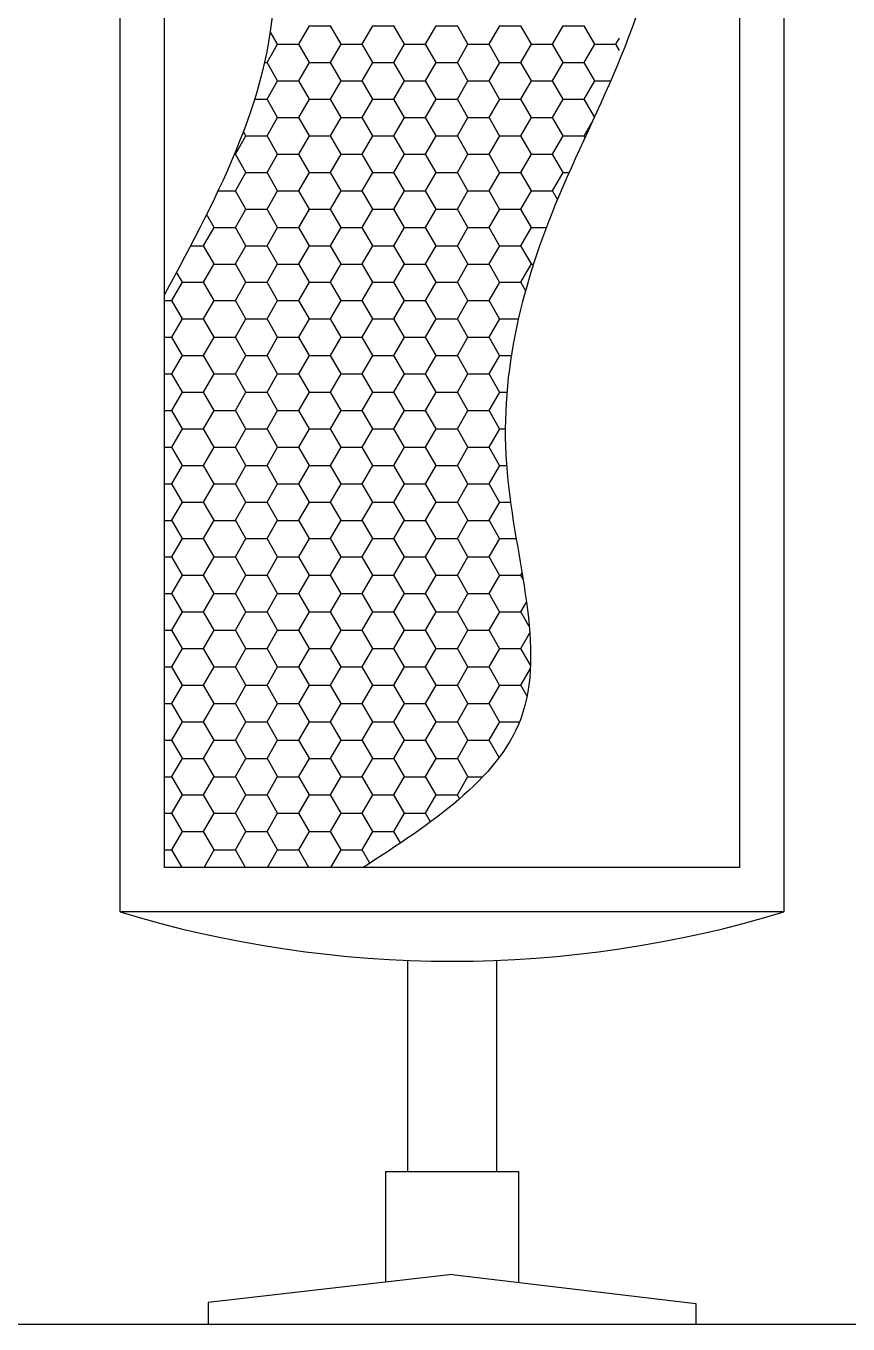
# Model space of a CAD drawing. Header units: millimetres. Extents: x 4513 to 24862, y 3359 to 11488.
# Drawn here: x 12552 to 12922, y 5880 to 6465 of the extents above; entities that cross this region are included whole.
import ezdxf

# ---------------------------------------------------------------- set-up
doc = ezdxf.new("R2010")
doc.units = ezdxf.units.MM
doc.layers.add('dwgmodels.com', color=169, linetype='Continuous')

msp = doc.modelspace()

# ---------------------------------------------------------------- linework, layer by layer
for p, q in [((12614.34, 6085.9), (12614.34, 7017.06)), ((12873.42, 7017.06), (12873.42, 6085.9)), ((12594.34, 6065.9), (12594.34, 6899.76)), ((12893.42, 6899.76), (12893.42, 6065.9)), ((12665.31, 6456.81), (12661.99, 6462.56)), ((12674.85, 6456.81), (12679.61, 6465.06)), ((12679.6, 6465.05), (12689.13, 6465.05)), ((12693.89, 6456.81), (12689.12, 6465.06)), ((12703.42, 6456.81), (12708.19, 6465.06)), ((12708.18, 6465.05), (12717.7, 6465.05)), ((12722.46, 6456.81), (12717.7, 6465.06)), ((12732, 6456.81), (12736.76, 6465.06)), ((12736.75, 6465.05), (12746.28, 6465.05)), ((12751.04, 6456.81), (12746.27, 6465.06)), ((12760.57, 6456.81), (12765.34, 6465.06)), ((12765.33, 6465.05), (12774.85, 6465.05)), ((12779.61, 6456.81), (12774.85, 6465.06)), ((12789.15, 6456.81), (12793.91, 6465.06)), ((12793.9, 6465.05), (12803.43, 6465.05)), ((12808.19, 6456.81), (12803.42, 6465.06)), ((12660.56, 6448.56), (12665.32, 6456.81)), ((12665.31, 6456.8), (12674.84, 6456.8)), ((12679.6, 6448.56), (12674.84, 6456.81)), ((12689.14, 6448.56), (12693.9, 6456.81)), ((12693.89, 6456.8), (12703.41, 6456.8)), ((12708.17, 6448.56), (12703.41, 6456.81)), ((12717.71, 6448.56), (12722.47, 6456.81)), ((12722.46, 6456.8), (12731.99, 6456.8)), ((12736.75, 6448.56), (12731.99, 6456.81)), ((12746.29, 6448.56), (12751.05, 6456.81)), ((12751.04, 6456.8), (12760.56, 6456.8)), ((12765.32, 6448.56), (12760.56, 6456.81)), ((12774.86, 6448.56), (12779.62, 6456.81)), ((12779.61, 6456.8), (12789.14, 6456.8)), ((12793.9, 6448.56), (12789.14, 6456.81)), ((12803.44, 6448.56), (12808.2, 6456.81)), ((12808.19, 6456.8), (12817.71, 6456.8)), ((12819.3, 6454.06), (12817.71, 6456.81)), ((12817.72, 6456.81), (12819.3, 6459.54)), ((12659.36, 6448.55), (12660.55, 6448.55)), ((12665.31, 6440.32), (12660.55, 6448.56)), ((12674.85, 6440.31), (12679.61, 6448.56)), ((12679.6, 6448.55), (12689.13, 6448.55)), ((12693.89, 6440.32), (12689.12, 6448.56)), ((12703.42, 6440.31), (12708.19, 6448.56)), ((12708.18, 6448.55), (12717.7, 6448.55)), ((12722.46, 6440.32), (12717.7, 6448.56)), ((12732, 6440.31), (12736.76, 6448.56)), ((12736.75, 6448.55), (12746.28, 6448.55)), ((12751.04, 6440.32), (12746.27, 6448.56)), ((12760.57, 6440.31), (12765.34, 6448.56)), ((12765.33, 6448.55), (12774.85, 6448.55)), ((12779.61, 6440.32), (12774.85, 6448.56)), ((12789.15, 6440.31), (12793.91, 6448.56)), ((12793.9, 6448.55), (12803.43, 6448.55)), ((12808.19, 6440.32), (12803.42, 6448.56)), ((12660.56, 6432.06), (12665.32, 6440.31)), ((12665.31, 6440.3), (12674.84, 6440.3)), ((12679.6, 6432.07), (12674.84, 6440.32)), ((12689.14, 6432.06), (12693.9, 6440.31)), ((12693.89, 6440.3), (12703.41, 6440.3)), ((12708.17, 6432.07), (12703.41, 6440.32)), ((12717.71, 6432.06), (12722.47, 6440.31)), ((12722.46, 6440.3), (12731.99, 6440.3)), ((12736.75, 6432.07), (12731.99, 6440.32)), ((12746.29, 6432.06), (12751.05, 6440.31)), ((12751.04, 6440.3), (12760.56, 6440.3)), ((12765.32, 6432.07), (12760.56, 6440.32)), ((12774.86, 6432.06), (12779.62, 6440.31)), ((12779.61, 6440.3), (12789.14, 6440.3)), ((12793.9, 6432.07), (12789.14, 6440.32)), ((12803.44, 6432.06), (12808.2, 6440.31)), ((12808.19, 6440.3), (12815.32, 6440.3)), ((12654.91, 6432.05), (12660.55, 6432.05)), ((12665.31, 6423.82), (12660.55, 6432.07)), ((12674.85, 6423.81), (12679.61, 6432.06)), ((12679.6, 6432.05), (12689.13, 6432.05)), ((12693.89, 6423.82), (12689.12, 6432.07)), ((12703.42, 6423.81), (12708.19, 6432.06)), ((12708.18, 6432.05), (12717.7, 6432.05)), ((12722.46, 6423.82), (12717.7, 6432.07)), ((12732, 6423.81), (12736.76, 6432.06)), ((12736.75, 6432.05), (12746.28, 6432.05)), ((12751.04, 6423.82), (12746.27, 6432.07)), ((12760.57, 6423.81), (12765.34, 6432.06)), ((12765.33, 6432.05), (12774.85, 6432.05)), ((12779.61, 6423.82), (12774.85, 6432.07)), ((12789.15, 6423.81), (12793.91, 6432.06)), ((12793.9, 6432.05), (12803.43, 6432.05)), ((12808.04, 6424.07), (12803.42, 6432.07)), ((12660.56, 6415.56), (12665.32, 6423.81)), ((12665.31, 6423.8), (12674.84, 6423.8)), ((12679.6, 6415.57), (12674.84, 6423.82)), ((12689.14, 6415.56), (12693.9, 6423.81)), ((12693.89, 6423.8), (12703.41, 6423.8)), ((12708.17, 6415.57), (12703.41, 6423.82)), ((12717.71, 6415.56), (12722.47, 6423.81)), ((12722.46, 6423.8), (12731.99, 6423.8)), ((12736.75, 6415.57), (12731.99, 6423.82)), ((12746.29, 6415.56), (12751.05, 6423.81)), ((12751.04, 6423.8), (12760.56, 6423.8)), ((12765.32, 6415.57), (12760.56, 6423.82)), ((12774.86, 6415.56), (12779.62, 6423.81)), ((12779.61, 6423.8), (12789.14, 6423.8)), ((12793.9, 6415.57), (12789.14, 6423.82)), ((12803.44, 6415.56), (12806.86, 6421.5)), ((12646.27, 6407.31), (12651.04, 6415.56)), ((12651.02, 6415.57), (12649.9, 6417.52)), ((12651.03, 6415.56), (12660.55, 6415.56)), ((12665.31, 6407.32), (12660.55, 6415.57)), ((12674.85, 6407.31), (12679.61, 6415.56)), ((12679.6, 6415.56), (12689.13, 6415.56)), ((12693.89, 6407.32), (12689.12, 6415.57)), ((12703.42, 6407.31), (12708.19, 6415.56)), ((12708.18, 6415.56), (12717.7, 6415.56)), ((12722.46, 6407.32), (12717.7, 6415.57)), ((12732, 6407.31), (12736.76, 6415.56)), ((12736.75, 6415.56), (12746.28, 6415.56)), ((12751.04, 6407.32), (12746.27, 6415.57)), ((12760.57, 6407.31), (12765.34, 6415.56)), ((12765.33, 6415.56), (12774.85, 6415.56)), ((12779.61, 6407.32), (12774.85, 6415.57)), ((12789.15, 6407.31), (12793.91, 6415.56)), ((12793.9, 6415.56), (12803.43, 6415.56)), ((12803.82, 6414.88), (12803.42, 6415.57)), ((12645.84, 6407.31), (12646.26, 6407.31)), ((12651.02, 6399.07), (12646.26, 6407.32)), ((12660.56, 6399.07), (12665.32, 6407.31)), ((12665.31, 6407.31), (12674.84, 6407.31)), ((12679.6, 6399.07), (12674.84, 6407.32)), ((12689.14, 6399.07), (12693.9, 6407.31)), ((12693.89, 6407.31), (12703.41, 6407.31)), ((12708.17, 6399.07), (12703.41, 6407.32)), ((12717.71, 6399.07), (12722.47, 6407.31)), ((12722.46, 6407.31), (12731.99, 6407.31)), ((12736.75, 6399.07), (12731.99, 6407.32)), ((12746.29, 6399.07), (12751.05, 6407.31)), ((12751.04, 6407.31), (12760.56, 6407.31)), ((12765.32, 6399.07), (12760.56, 6407.32)), ((12774.86, 6399.07), (12779.62, 6407.31)), ((12779.61, 6407.31), (12789.14, 6407.31)), ((12793.9, 6399.07), (12789.14, 6407.32)), ((12646.27, 6390.82), (12651.04, 6399.07)), ((12651.03, 6399.06), (12660.55, 6399.06)), ((12665.31, 6390.82), (12660.55, 6399.07)), ((12674.85, 6390.82), (12679.61, 6399.07)), ((12679.6, 6399.06), (12689.13, 6399.06)), ((12693.89, 6390.82), (12689.12, 6399.07)), ((12703.42, 6390.82), (12708.19, 6399.07)), ((12708.18, 6399.06), (12717.7, 6399.06)), ((12722.46, 6390.82), (12717.7, 6399.07)), ((12732, 6390.82), (12736.76, 6399.07)), ((12736.75, 6399.06), (12746.28, 6399.06)), ((12751.04, 6390.82), (12746.27, 6399.07)), ((12760.57, 6390.82), (12765.34, 6399.07)), ((12765.33, 6399.06), (12774.85, 6399.06)), ((12779.61, 6390.82), (12774.85, 6399.07)), ((12789.15, 6390.82), (12793.91, 6399.07)), ((12793.9, 6399.06), (12796.65, 6399.06)), ((12638.49, 6390.81), (12646.26, 6390.81)), ((12651.02, 6382.57), (12646.26, 6390.82)), ((12660.56, 6382.57), (12665.32, 6390.82)), ((12665.31, 6390.81), (12674.84, 6390.81)), ((12679.6, 6382.57), (12674.84, 6390.82)), ((12689.14, 6382.57), (12693.9, 6390.82)), ((12693.89, 6390.81), (12703.41, 6390.81)), ((12708.17, 6382.57), (12703.41, 6390.82)), ((12717.71, 6382.57), (12722.47, 6390.82)), ((12722.46, 6390.81), (12731.99, 6390.81)), ((12736.75, 6382.57), (12731.99, 6390.82)), ((12746.29, 6382.57), (12751.05, 6390.82)), ((12751.04, 6390.81), (12760.56, 6390.81)), ((12765.32, 6382.57), (12760.56, 6390.82)), ((12774.86, 6382.57), (12779.62, 6390.82)), ((12779.61, 6390.81), (12789.14, 6390.81)), ((12791.4, 6386.9), (12789.14, 6390.82)), ((12646.27, 6374.32), (12651.04, 6382.57)), ((12651.03, 6382.56), (12660.55, 6382.56)), ((12665.31, 6374.32), (12660.55, 6382.57)), ((12674.85, 6374.32), (12679.61, 6382.57)), ((12679.6, 6382.56), (12689.13, 6382.56)), ((12693.89, 6374.32), (12689.12, 6382.57)), ((12703.42, 6374.32), (12708.19, 6382.57)), ((12708.18, 6382.56), (12717.7, 6382.56)), ((12722.46, 6374.32), (12717.7, 6382.57)), ((12732, 6374.32), (12736.76, 6382.57)), ((12736.75, 6382.56), (12746.28, 6382.56)), ((12751.04, 6374.32), (12746.27, 6382.57)), ((12760.57, 6374.32), (12765.34, 6382.57)), ((12765.33, 6382.56), (12774.85, 6382.56)), ((12779.61, 6374.32), (12774.85, 6382.57)), ((12636.74, 6374.32), (12633.34, 6380.21)), ((12631.99, 6366.07), (12636.75, 6374.32)), ((12636.74, 6374.31), (12646.26, 6374.31)), ((12651.02, 6366.07), (12646.26, 6374.32)), ((12660.56, 6366.07), (12665.32, 6374.32)), ((12665.31, 6374.31), (12674.84, 6374.31)), ((12679.6, 6366.07), (12674.84, 6374.32)), ((12689.14, 6366.07), (12693.9, 6374.32)), ((12693.89, 6374.31), (12703.41, 6374.31)), ((12708.17, 6366.07), (12703.41, 6374.32)), ((12717.71, 6366.07), (12722.47, 6374.32)), ((12722.46, 6374.31), (12731.99, 6374.31)), ((12736.75, 6366.07), (12731.99, 6374.32)), ((12746.29, 6366.07), (12751.05, 6374.32)), ((12751.04, 6374.31), (12760.56, 6374.31)), ((12765.32, 6366.07), (12760.56, 6374.32)), ((12774.86, 6366.07), (12779.62, 6374.32)), ((12779.61, 6374.31), (12786.38, 6374.31)), ((12626.1, 6366.06), (12631.98, 6366.06)), ((12636.74, 6357.83), (12631.97, 6366.07)), ((12646.27, 6357.82), (12651.04, 6366.07)), ((12651.03, 6366.06), (12660.55, 6366.06)), ((12665.31, 6357.83), (12660.55, 6366.07)), ((12674.85, 6357.82), (12679.61, 6366.07)), ((12679.6, 6366.06), (12689.13, 6366.06)), ((12693.89, 6357.83), (12689.12, 6366.07)), ((12703.42, 6357.82), (12708.19, 6366.07)), ((12708.18, 6366.06), (12717.7, 6366.06)), ((12722.46, 6357.83), (12717.7, 6366.07)), ((12732, 6357.82), (12736.76, 6366.07)), ((12736.75, 6366.06), (12746.28, 6366.06)), ((12751.04, 6357.83), (12746.27, 6366.07)), ((12760.57, 6357.82), (12765.34, 6366.07)), ((12765.33, 6366.06), (12774.85, 6366.06)), ((12779.61, 6357.83), (12774.85, 6366.07)), ((12631.99, 6349.57), (12636.75, 6357.82)), ((12636.74, 6357.81), (12646.26, 6357.81)), ((12651.02, 6349.58), (12646.26, 6357.83)), ((12660.56, 6349.57), (12665.32, 6357.82)), ((12665.31, 6357.81), (12674.84, 6357.81)), ((12679.6, 6349.58), (12674.84, 6357.83)), ((12689.14, 6349.57), (12693.9, 6357.82)), ((12693.89, 6357.81), (12703.41, 6357.81)), ((12708.17, 6349.58), (12703.41, 6357.83)), ((12717.71, 6349.57), (12722.47, 6357.82)), ((12722.46, 6357.81), (12731.99, 6357.81)), ((12736.75, 6349.58), (12731.99, 6357.83)), ((12746.29, 6349.57), (12751.05, 6357.82)), ((12751.04, 6357.81), (12760.56, 6357.81)), ((12765.32, 6349.58), (12760.56, 6357.83)), ((12774.86, 6349.57), (12779.62, 6357.82)), ((12779.61, 6357.81), (12780.58, 6357.81)), ((12622.45, 6349.58), (12619.8, 6354.17)), ((12617.7, 6341.32), (12622.46, 6349.57)), ((12622.45, 6349.56), (12631.98, 6349.56)), ((12636.74, 6341.33), (12631.97, 6349.58)), ((12646.27, 6341.32), (12651.04, 6349.57)), ((12651.03, 6349.56), (12660.55, 6349.56)), ((12665.31, 6341.33), (12660.55, 6349.58)), ((12674.85, 6341.32), (12679.61, 6349.57)), ((12679.6, 6349.56), (12689.13, 6349.56)), ((12693.89, 6341.33), (12689.12, 6349.58)), ((12703.42, 6341.32), (12708.19, 6349.57)), ((12708.18, 6349.56), (12717.7, 6349.56)), ((12722.46, 6341.33), (12717.7, 6349.58)), ((12732, 6341.32), (12736.76, 6349.57)), ((12736.75, 6349.56), (12746.28, 6349.56)), ((12751.04, 6341.33), (12746.27, 6349.58)), ((12760.57, 6341.32), (12765.34, 6349.57)), ((12765.33, 6349.56), (12774.85, 6349.56)), ((12776.99, 6345.87), (12774.85, 6349.58)), ((12614.34, 6341.32), (12617.69, 6341.32)), ((12622.45, 6333.08), (12617.69, 6341.33)), ((12631.99, 6333.07), (12636.75, 6341.32)), ((12636.74, 6341.32), (12646.26, 6341.32)), ((12651.02, 6333.08), (12646.26, 6341.33)), ((12660.56, 6333.07), (12665.32, 6341.32)), ((12665.31, 6341.32), (12674.84, 6341.32)), ((12679.6, 6333.08), (12674.84, 6341.33)), ((12689.14, 6333.07), (12693.9, 6341.32)), ((12693.89, 6341.32), (12703.41, 6341.32)), ((12708.17, 6333.08), (12703.41, 6341.33)), ((12717.71, 6333.07), (12722.47, 6341.32)), ((12722.46, 6341.32), (12731.99, 6341.32)), ((12736.75, 6333.08), (12731.99, 6341.33)), ((12746.29, 6333.07), (12751.05, 6341.32)), ((12751.04, 6341.32), (12760.56, 6341.32)), ((12765.32, 6333.08), (12760.56, 6341.33)), ((12617.7, 6324.83), (12622.46, 6333.07)), ((12622.45, 6333.07), (12631.98, 6333.07)), ((12636.74, 6324.83), (12631.97, 6333.08)), ((12646.27, 6324.83), (12651.04, 6333.07)), ((12651.03, 6333.07), (12660.55, 6333.07)), ((12665.31, 6324.83), (12660.55, 6333.08)), ((12674.85, 6324.83), (12679.61, 6333.07)), ((12679.6, 6333.07), (12689.13, 6333.07)), ((12693.89, 6324.83), (12689.12, 6333.08)), ((12703.42, 6324.83), (12708.19, 6333.07)), ((12708.18, 6333.07), (12717.7, 6333.07)), ((12722.46, 6324.83), (12717.7, 6333.08)), ((12732, 6324.83), (12736.76, 6333.07)), ((12736.75, 6333.07), (12746.28, 6333.07)), ((12751.04, 6324.83), (12746.27, 6333.08)), ((12760.57, 6324.83), (12765.34, 6333.07)), ((12765.33, 6333.07), (12773.75, 6333.07)), ((12614.34, 6324.82), (12617.69, 6324.82)), ((12622.45, 6316.58), (12617.69, 6324.83)), ((12631.99, 6316.58), (12636.75, 6324.83)), ((12636.74, 6324.82), (12646.26, 6324.82)), ((12651.02, 6316.58), (12646.26, 6324.83)), ((12660.56, 6316.58), (12665.32, 6324.83)), ((12665.31, 6324.82), (12674.84, 6324.82)), ((12679.6, 6316.58), (12674.84, 6324.83)), ((12689.14, 6316.58), (12693.9, 6324.83)), ((12693.89, 6324.82), (12703.41, 6324.82)), ((12708.17, 6316.58), (12703.41, 6324.83)), ((12717.71, 6316.58), (12722.47, 6324.83)), ((12722.46, 6324.82), (12731.99, 6324.82)), ((12736.75, 6316.58), (12731.99, 6324.83)), ((12746.29, 6316.58), (12751.05, 6324.83)), ((12751.04, 6324.82), (12760.56, 6324.82)), ((12765.32, 6316.58), (12760.56, 6324.83)), ((12617.7, 6308.33), (12622.46, 6316.58)), ((12622.45, 6316.57), (12631.98, 6316.57)), ((12636.74, 6308.33), (12631.97, 6316.58)), ((12646.27, 6308.33), (12651.04, 6316.58)), ((12651.03, 6316.57), (12660.55, 6316.57)), ((12665.31, 6308.33), (12660.55, 6316.58)), ((12674.85, 6308.33), (12679.61, 6316.58)), ((12679.6, 6316.57), (12689.13, 6316.57)), ((12693.89, 6308.33), (12689.12, 6316.58)), ((12703.42, 6308.33), (12708.19, 6316.58)), ((12708.18, 6316.57), (12717.7, 6316.57)), ((12722.46, 6308.33), (12717.7, 6316.58)), ((12732, 6308.33), (12736.76, 6316.58)), ((12736.75, 6316.57), (12746.28, 6316.57)), ((12751.04, 6308.33), (12746.27, 6316.58)), ((12760.57, 6308.33), (12765.34, 6316.58)), ((12765.33, 6316.57), (12770.58, 6316.57)), ((12614.34, 6308.32), (12617.69, 6308.32)), ((12622.45, 6300.08), (12617.69, 6308.33)), ((12631.99, 6300.08), (12636.75, 6308.33)), ((12636.74, 6308.32), (12646.26, 6308.32)), ((12651.02, 6300.08), (12646.26, 6308.33)), ((12660.56, 6300.08), (12665.32, 6308.33)), ((12665.31, 6308.32), (12674.84, 6308.32)), ((12679.6, 6300.08), (12674.84, 6308.33)), ((12689.14, 6300.08), (12693.9, 6308.33)), ((12693.89, 6308.32), (12703.41, 6308.32)), ((12708.17, 6300.08), (12703.41, 6308.33)), ((12717.71, 6300.08), (12722.47, 6308.33)), ((12722.46, 6308.32), (12731.99, 6308.32)), ((12736.75, 6300.08), (12731.99, 6308.33)), ((12746.29, 6300.08), (12751.05, 6308.33)), ((12751.04, 6308.32), (12760.56, 6308.32)), ((12765.32, 6300.08), (12760.56, 6308.33)), ((12617.7, 6291.83), (12622.46, 6300.08)), ((12622.45, 6300.07), (12631.98, 6300.07)), ((12636.74, 6291.83), (12631.97, 6300.08)), ((12646.27, 6291.83), (12651.04, 6300.08)), ((12651.03, 6300.07), (12660.55, 6300.07)), ((12665.31, 6291.83), (12660.55, 6300.08)), ((12674.85, 6291.83), (12679.61, 6300.08)), ((12679.6, 6300.07), (12689.13, 6300.07)), ((12693.89, 6291.83), (12689.12, 6300.08)), ((12703.42, 6291.83), (12708.19, 6300.08)), ((12708.18, 6300.07), (12717.7, 6300.07)), ((12722.46, 6291.83), (12717.7, 6300.08)), ((12732, 6291.83), (12736.76, 6300.08)), ((12736.75, 6300.07), (12746.28, 6300.07)), ((12751.04, 6291.83), (12746.27, 6300.08)), ((12760.57, 6291.83), (12765.34, 6300.08)), ((12765.33, 6300.07), (12768.59, 6300.07)), ((12614.34, 6291.82), (12617.69, 6291.82)), ((12622.45, 6283.59), (12617.69, 6291.83)), ((12631.99, 6283.58), (12636.75, 6291.83)), ((12636.74, 6291.82), (12646.26, 6291.82)), ((12651.02, 6283.59), (12646.26, 6291.83)), ((12660.56, 6283.58), (12665.32, 6291.83)), ((12665.31, 6291.82), (12674.84, 6291.82)), ((12679.6, 6283.59), (12674.84, 6291.83)), ((12689.14, 6283.58), (12693.9, 6291.83)), ((12693.89, 6291.82), (12703.41, 6291.82)), ((12708.17, 6283.59), (12703.41, 6291.83)), ((12717.71, 6283.58), (12722.47, 6291.83)), ((12722.46, 6291.82), (12731.99, 6291.82)), ((12736.75, 6283.59), (12731.99, 6291.83)), ((12746.29, 6283.58), (12751.05, 6291.83)), ((12751.04, 6291.82), (12760.56, 6291.82)), ((12765.32, 6283.59), (12760.56, 6291.83)), ((12617.7, 6275.33), (12622.46, 6283.58)), ((12622.45, 6283.57), (12631.98, 6283.57)), ((12636.74, 6275.34), (12631.97, 6283.59)), ((12646.27, 6275.33), (12651.04, 6283.58)), ((12651.03, 6283.57), (12660.55, 6283.57)), ((12665.31, 6275.34), (12660.55, 6283.59)), ((12674.85, 6275.33), (12679.61, 6283.58)), ((12679.6, 6283.57), (12689.13, 6283.57)), ((12693.89, 6275.34), (12689.12, 6283.59)), ((12703.42, 6275.33), (12708.19, 6283.58)), ((12708.18, 6283.57), (12717.7, 6283.57)), ((12722.46, 6275.34), (12717.7, 6283.59)), ((12732, 6275.33), (12736.76, 6283.58)), ((12736.75, 6283.57), (12746.28, 6283.57)), ((12751.04, 6275.34), (12746.27, 6283.59)), ((12760.57, 6275.33), (12765.34, 6283.58)), ((12765.33, 6283.57), (12767.85, 6283.57)), ((12614.34, 6275.32), (12617.69, 6275.32)), ((12622.45, 6267.09), (12617.69, 6275.34)), ((12631.99, 6267.08), (12636.75, 6275.33)), ((12636.74, 6275.32), (12646.26, 6275.32)), ((12651.02, 6267.09), (12646.26, 6275.34)), ((12660.56, 6267.08), (12665.32, 6275.33)), ((12665.31, 6275.32), (12674.84, 6275.32)), ((12679.6, 6267.09), (12674.84, 6275.34)), ((12689.14, 6267.08), (12693.9, 6275.33)), ((12693.89, 6275.32), (12703.41, 6275.32)), ((12708.17, 6267.09), (12703.41, 6275.34)), ((12717.71, 6267.08), (12722.47, 6275.33)), ((12722.46, 6275.32), (12731.99, 6275.32)), ((12736.75, 6267.09), (12731.99, 6275.34)), ((12746.29, 6267.08), (12751.05, 6275.33)), ((12751.04, 6275.32), (12760.56, 6275.32)), ((12765.32, 6267.09), (12760.56, 6275.34)), ((12617.7, 6258.83), (12622.46, 6267.08)), ((12622.45, 6267.08), (12631.98, 6267.08)), ((12636.74, 6258.84), (12631.97, 6267.09)), ((12646.27, 6258.83), (12651.04, 6267.08)), ((12651.03, 6267.08), (12660.55, 6267.08)), ((12665.31, 6258.84), (12660.55, 6267.09)), ((12674.85, 6258.83), (12679.61, 6267.08)), ((12679.6, 6267.08), (12689.13, 6267.08)), ((12693.89, 6258.84), (12689.12, 6267.09)), ((12703.42, 6258.83), (12708.19, 6267.08)), ((12708.18, 6267.08), (12717.7, 6267.08)), ((12722.46, 6258.84), (12717.7, 6267.09)), ((12732, 6258.83), (12736.76, 6267.08)), ((12736.75, 6267.08), (12746.28, 6267.08)), ((12751.04, 6258.84), (12746.27, 6267.09)), ((12760.57, 6258.83), (12765.34, 6267.08)), ((12765.33, 6267.08), (12768.4, 6267.08)), ((12614.34, 6258.83), (12617.69, 6258.83)), ((12622.45, 6250.59), (12617.69, 6258.84)), ((12631.99, 6250.58), (12636.75, 6258.83)), ((12636.74, 6258.83), (12646.26, 6258.83)), ((12651.02, 6250.59), (12646.26, 6258.84)), ((12660.56, 6250.58), (12665.32, 6258.83)), ((12665.31, 6258.83), (12674.84, 6258.83)), ((12679.6, 6250.59), (12674.84, 6258.84)), ((12689.14, 6250.58), (12693.9, 6258.83)), ((12693.89, 6258.83), (12703.41, 6258.83)), ((12708.17, 6250.59), (12703.41, 6258.84)), ((12717.71, 6250.58), (12722.47, 6258.83)), ((12722.46, 6258.83), (12731.99, 6258.83)), ((12736.75, 6250.59), (12731.99, 6258.84)), ((12746.29, 6250.58), (12751.05, 6258.83)), ((12751.04, 6258.83), (12760.56, 6258.83)), ((12765.32, 6250.59), (12760.56, 6258.84)), ((12617.7, 6242.34), (12622.46, 6250.58)), ((12622.45, 6250.58), (12631.98, 6250.58)), ((12636.74, 6242.34), (12631.97, 6250.59)), ((12646.27, 6242.34), (12651.04, 6250.58)), ((12651.03, 6250.58), (12660.55, 6250.58)), ((12665.31, 6242.34), (12660.55, 6250.59)), ((12674.85, 6242.34), (12679.61, 6250.58)), ((12679.6, 6250.58), (12689.13, 6250.58)), ((12693.89, 6242.34), (12689.12, 6250.59)), ((12703.42, 6242.34), (12708.19, 6250.58)), ((12708.18, 6250.58), (12717.7, 6250.58)), ((12722.46, 6242.34), (12717.7, 6250.59)), ((12732, 6242.34), (12736.76, 6250.58)), ((12736.75, 6250.58), (12746.28, 6250.58)), ((12751.04, 6242.34), (12746.27, 6250.59)), ((12760.57, 6242.34), (12765.34, 6250.58)), ((12765.33, 6250.58), (12770.2, 6250.58)), ((12614.34, 6242.33), (12617.69, 6242.33)), ((12622.45, 6234.09), (12617.69, 6242.34)), ((12631.99, 6234.09), (12636.75, 6242.34)), ((12636.74, 6242.33), (12646.26, 6242.33)), ((12651.02, 6234.09), (12646.26, 6242.34)), ((12660.56, 6234.09), (12665.32, 6242.34)), ((12665.31, 6242.33), (12674.84, 6242.33)), ((12679.6, 6234.09), (12674.84, 6242.34)), ((12689.14, 6234.09), (12693.9, 6242.34)), ((12693.89, 6242.33), (12703.41, 6242.33)), ((12708.17, 6234.09), (12703.41, 6242.34)), ((12717.71, 6234.09), (12722.47, 6242.34)), ((12722.46, 6242.33), (12731.99, 6242.33)), ((12736.75, 6234.09), (12731.99, 6242.34)), ((12746.29, 6234.09), (12751.05, 6242.34)), ((12751.04, 6242.33), (12760.56, 6242.33)), ((12765.32, 6234.09), (12760.56, 6242.34)), ((12617.7, 6225.84), (12622.46, 6234.09)), ((12622.45, 6234.08), (12631.98, 6234.08)), ((12636.74, 6225.84), (12631.97, 6234.09)), ((12646.27, 6225.84), (12651.04, 6234.09)), ((12651.03, 6234.08), (12660.55, 6234.08)), ((12665.31, 6225.84), (12660.55, 6234.09)), ((12674.85, 6225.84), (12679.61, 6234.09)), ((12679.6, 6234.08), (12689.13, 6234.08)), ((12693.89, 6225.84), (12689.12, 6234.09)), ((12703.42, 6225.84), (12708.19, 6234.09)), ((12708.18, 6234.08), (12717.7, 6234.08)), ((12722.46, 6225.84), (12717.7, 6234.09)), ((12732, 6225.84), (12736.76, 6234.09)), ((12736.75, 6234.08), (12746.28, 6234.08)), ((12751.04, 6225.84), (12746.27, 6234.09)), ((12760.57, 6225.84), (12765.34, 6234.09)), ((12765.33, 6234.08), (12772.79, 6234.08)), ((12614.34, 6225.83), (12617.69, 6225.83)), ((12622.45, 6217.59), (12617.69, 6225.84)), ((12631.99, 6217.59), (12636.75, 6225.84)), ((12636.74, 6225.83), (12646.26, 6225.83)), ((12651.02, 6217.59), (12646.26, 6225.84)), ((12660.56, 6217.59), (12665.32, 6225.84)), ((12665.31, 6225.83), (12674.84, 6225.83)), ((12679.6, 6217.59), (12674.84, 6225.84)), ((12689.14, 6217.59), (12693.9, 6225.84)), ((12693.89, 6225.83), (12703.41, 6225.83)), ((12708.17, 6217.59), (12703.41, 6225.84)), ((12717.71, 6217.59), (12722.47, 6225.84)), ((12722.46, 6225.83), (12731.99, 6225.83)), ((12736.75, 6217.59), (12731.99, 6225.84)), ((12746.29, 6217.59), (12751.05, 6225.84)), ((12751.04, 6225.83), (12760.56, 6225.83)), ((12765.32, 6217.59), (12760.56, 6225.84)), ((12617.7, 6209.34), (12622.46, 6217.59)), ((12622.45, 6217.58), (12631.98, 6217.58)), ((12636.74, 6209.35), (12631.97, 6217.59)), ((12646.27, 6209.34), (12651.04, 6217.59)), ((12651.03, 6217.58), (12660.55, 6217.58)), ((12665.31, 6209.35), (12660.55, 6217.59)), ((12674.85, 6209.34), (12679.61, 6217.59)), ((12679.6, 6217.58), (12689.13, 6217.58)), ((12693.89, 6209.35), (12689.12, 6217.59)), ((12703.42, 6209.34), (12708.19, 6217.59)), ((12708.18, 6217.58), (12717.7, 6217.58)), ((12722.46, 6209.35), (12717.7, 6217.59)), ((12732, 6209.34), (12736.76, 6217.59)), ((12736.75, 6217.58), (12746.28, 6217.58)), ((12751.04, 6209.35), (12746.27, 6217.59)), ((12760.57, 6209.34), (12765.34, 6217.59)), ((12765.33, 6217.58), (12774.85, 6217.58)), ((12775.86, 6215.84), (12774.85, 6217.59)), ((12774.86, 6217.59), (12775.42, 6218.56)), ((12614.34, 6209.33), (12617.69, 6209.33)), ((12622.45, 6201.1), (12617.69, 6209.35)), ((12631.99, 6201.09), (12636.75, 6209.34)), ((12636.74, 6209.33), (12646.26, 6209.33)), ((12651.02, 6201.1), (12646.26, 6209.35)), ((12660.56, 6201.09), (12665.32, 6209.34)), ((12665.31, 6209.33), (12674.84, 6209.33)), ((12679.6, 6201.1), (12674.84, 6209.35)), ((12689.14, 6201.09), (12693.9, 6209.34)), ((12693.89, 6209.33), (12703.41, 6209.33)), ((12708.17, 6201.1), (12703.41, 6209.35)), ((12717.71, 6201.09), (12722.47, 6209.34)), ((12722.46, 6209.33), (12731.99, 6209.33)), ((12736.75, 6201.1), (12731.99, 6209.35)), ((12746.29, 6201.09), (12751.05, 6209.34)), ((12751.04, 6209.33), (12760.56, 6209.33)), ((12765.32, 6201.1), (12760.56, 6209.35)), ((12774.86, 6201.09), (12777.41, 6205.5)), ((12617.7, 6192.84), (12622.46, 6201.09)), ((12622.45, 6201.08), (12631.98, 6201.08)), ((12636.74, 6192.85), (12631.97, 6201.1)), ((12646.27, 6192.84), (12651.04, 6201.09)), ((12651.03, 6201.08), (12660.55, 6201.08)), ((12665.31, 6192.85), (12660.55, 6201.1)), ((12674.85, 6192.84), (12679.61, 6201.09)), ((12679.6, 6201.08), (12689.13, 6201.08)), ((12693.89, 6192.85), (12689.12, 6201.1)), ((12703.42, 6192.84), (12708.19, 6201.09)), ((12708.18, 6201.08), (12717.7, 6201.08)), ((12722.46, 6192.85), (12717.7, 6201.1)), ((12732, 6192.84), (12736.76, 6201.09)), ((12736.75, 6201.08), (12746.28, 6201.08)), ((12751.04, 6192.85), (12746.27, 6201.1)), ((12760.57, 6192.84), (12765.34, 6201.09)), ((12765.33, 6201.08), (12774.85, 6201.08)), ((12778.65, 6194.51), (12774.85, 6201.1)), ((12614.34, 6192.84), (12617.69, 6192.84)), ((12622.45, 6184.6), (12617.69, 6192.85)), ((12631.99, 6184.59), (12636.75, 6192.84)), ((12636.74, 6192.84), (12646.26, 6192.84)), ((12651.02, 6184.6), (12646.26, 6192.85)), ((12660.56, 6184.59), (12665.32, 6192.84)), ((12665.31, 6192.84), (12674.84, 6192.84)), ((12679.6, 6184.6), (12674.84, 6192.85)), ((12689.14, 6184.59), (12693.9, 6192.84)), ((12693.89, 6192.84), (12703.41, 6192.84)), ((12708.17, 6184.6), (12703.41, 6192.85)), ((12717.71, 6184.59), (12722.47, 6192.84)), ((12722.46, 6192.84), (12731.99, 6192.84)), ((12736.75, 6184.6), (12731.99, 6192.85)), ((12746.29, 6184.59), (12751.05, 6192.84)), ((12751.04, 6192.84), (12760.56, 6192.84)), ((12765.32, 6184.6), (12760.56, 6192.85)), ((12774.86, 6184.59), (12778.89, 6191.58)), ((12617.7, 6176.34), (12622.46, 6184.59)), ((12622.45, 6184.59), (12631.98, 6184.59)), ((12636.74, 6176.35), (12631.97, 6184.6)), ((12646.27, 6176.34), (12651.04, 6184.59)), ((12651.03, 6184.59), (12660.55, 6184.59)), ((12665.31, 6176.35), (12660.55, 6184.6)), ((12674.85, 6176.34), (12679.61, 6184.59)), ((12679.6, 6184.59), (12689.13, 6184.59)), ((12693.89, 6176.35), (12689.12, 6184.6)), ((12703.42, 6176.34), (12708.19, 6184.59)), ((12708.18, 6184.59), (12717.7, 6184.59)), ((12722.46, 6176.35), (12717.7, 6184.6)), ((12732, 6176.34), (12736.76, 6184.59)), ((12736.75, 6184.59), (12746.28, 6184.59)), ((12751.04, 6176.35), (12746.27, 6184.6)), ((12760.57, 6176.34), (12765.34, 6184.59)), ((12765.33, 6184.59), (12774.85, 6184.59)), ((12779.23, 6177.02), (12774.85, 6184.6)), ((12614.34, 6176.34), (12617.69, 6176.34)), ((12622.45, 6168.1), (12617.69, 6176.35)), ((12631.99, 6168.1), (12636.75, 6176.34)), ((12636.74, 6176.34), (12646.26, 6176.34)), ((12651.02, 6168.1), (12646.26, 6176.35)), ((12660.56, 6168.1), (12665.32, 6176.34)), ((12665.31, 6176.34), (12674.84, 6176.34)), ((12679.6, 6168.1), (12674.84, 6176.35)), ((12689.14, 6168.1), (12693.9, 6176.34)), ((12693.89, 6176.34), (12703.41, 6176.34)), ((12708.17, 6168.1), (12703.41, 6176.35)), ((12717.71, 6168.1), (12722.47, 6176.34)), ((12722.46, 6176.34), (12731.99, 6176.34)), ((12736.75, 6168.1), (12731.99, 6176.35)), ((12746.29, 6168.1), (12751.05, 6176.34)), ((12751.04, 6176.34), (12760.56, 6176.34)), ((12765.32, 6168.1), (12760.56, 6176.35)), ((12774.86, 6168.1), (12779.16, 6175.55)), ((12617.7, 6159.85), (12622.46, 6168.1)), ((12622.45, 6168.09), (12631.98, 6168.09)), ((12636.74, 6159.85), (12631.97, 6168.1)), ((12646.27, 6159.85), (12651.04, 6168.1)), ((12651.03, 6168.09), (12660.55, 6168.09)), ((12665.31, 6159.85), (12660.55, 6168.1)), ((12674.85, 6159.85), (12679.61, 6168.1)), ((12679.6, 6168.09), (12689.13, 6168.09)), ((12693.89, 6159.85), (12689.12, 6168.1)), ((12703.42, 6159.85), (12708.19, 6168.1)), ((12708.18, 6168.09), (12717.7, 6168.09)), ((12722.46, 6159.85), (12717.7, 6168.1)), ((12732, 6159.85), (12736.76, 6168.1)), ((12736.75, 6168.09), (12746.28, 6168.09)), ((12751.04, 6159.85), (12746.27, 6168.1)), ((12760.57, 6159.85), (12765.34, 6168.1)), ((12765.33, 6168.09), (12774.85, 6168.09)), ((12777.7, 6163.17), (12774.85, 6168.1)), ((12614.34, 6159.84), (12617.69, 6159.84)), ((12622.45, 6151.6), (12617.69, 6159.85)), ((12631.99, 6151.6), (12636.75, 6159.85)), ((12636.74, 6159.84), (12646.26, 6159.84)), ((12651.02, 6151.6), (12646.26, 6159.85)), ((12660.56, 6151.6), (12665.32, 6159.85)), ((12665.31, 6159.84), (12674.84, 6159.84)), ((12679.6, 6151.6), (12674.84, 6159.85)), ((12689.14, 6151.6), (12693.9, 6159.85)), ((12693.89, 6159.84), (12703.41, 6159.84)), ((12708.17, 6151.6), (12703.41, 6159.85)), ((12717.71, 6151.6), (12722.47, 6159.85)), ((12722.46, 6159.84), (12731.99, 6159.84)), ((12736.75, 6151.6), (12731.99, 6159.85)), ((12746.29, 6151.6), (12751.05, 6159.85)), ((12751.04, 6159.84), (12760.56, 6159.84)), ((12765.32, 6151.6), (12760.56, 6159.85)), ((12617.7, 6143.35), (12622.46, 6151.6)), ((12622.45, 6151.59), (12631.98, 6151.59)), ((12636.74, 6143.35), (12631.97, 6151.6)), ((12646.27, 6143.35), (12651.04, 6151.6)), ((12651.03, 6151.59), (12660.55, 6151.59)), ((12665.31, 6143.35), (12660.55, 6151.6)), ((12674.85, 6143.35), (12679.61, 6151.6)), ((12679.6, 6151.59), (12689.13, 6151.59)), ((12693.89, 6143.35), (12689.12, 6151.6)), ((12703.42, 6143.35), (12708.19, 6151.6)), ((12708.18, 6151.59), (12717.7, 6151.59)), ((12722.46, 6143.35), (12717.7, 6151.6)), ((12732, 6143.35), (12736.76, 6151.6)), ((12736.75, 6151.59), (12746.28, 6151.59)), ((12751.04, 6143.35), (12746.27, 6151.6)), ((12760.57, 6143.35), (12765.34, 6151.6)), ((12765.33, 6151.59), (12774.31, 6151.59)), ((12614.34, 6143.34), (12617.69, 6143.34)), ((12622.45, 6135.11), (12617.69, 6143.35)), ((12631.99, 6135.1), (12636.75, 6143.35)), ((12636.74, 6143.34), (12646.26, 6143.34)), ((12651.02, 6135.11), (12646.26, 6143.35)), ((12660.56, 6135.1), (12665.32, 6143.35)), ((12665.31, 6143.34), (12674.84, 6143.34)), ((12679.6, 6135.11), (12674.84, 6143.35)), ((12689.14, 6135.1), (12693.9, 6143.35)), ((12693.89, 6143.34), (12703.41, 6143.34)), ((12708.17, 6135.11), (12703.41, 6143.35)), ((12717.71, 6135.1), (12722.47, 6143.35)), ((12722.46, 6143.34), (12731.99, 6143.34)), ((12736.75, 6135.11), (12731.99, 6143.35)), ((12746.29, 6135.1), (12751.05, 6143.35)), ((12751.04, 6143.34), (12760.56, 6143.34)), ((12765.1, 6135.49), (12760.56, 6143.35)), ((12617.7, 6126.85), (12622.46, 6135.1)), ((12622.45, 6135.09), (12631.98, 6135.09)), ((12636.74, 6126.86), (12631.97, 6135.11)), ((12646.27, 6126.85), (12651.04, 6135.1)), ((12651.03, 6135.09), (12660.55, 6135.09)), ((12665.31, 6126.86), (12660.55, 6135.11)), ((12674.85, 6126.85), (12679.61, 6135.1)), ((12679.6, 6135.09), (12689.13, 6135.09)), ((12693.89, 6126.86), (12689.12, 6135.11)), ((12703.42, 6126.85), (12708.19, 6135.1)), ((12708.18, 6135.09), (12717.7, 6135.09)), ((12722.46, 6126.86), (12717.7, 6135.11)), ((12732, 6126.85), (12736.76, 6135.1)), ((12736.75, 6135.09), (12746.28, 6135.09)), ((12751.04, 6126.86), (12746.27, 6135.11)), ((12614.34, 6126.84), (12617.69, 6126.84)), ((12622.45, 6118.61), (12617.69, 6126.86)), ((12631.99, 6118.6), (12636.75, 6126.85)), ((12636.74, 6126.84), (12646.26, 6126.84)), ((12651.02, 6118.61), (12646.26, 6126.86)), ((12660.56, 6118.6), (12665.32, 6126.85)), ((12665.31, 6126.84), (12674.84, 6126.84)), ((12679.6, 6118.61), (12674.84, 6126.86)), ((12689.14, 6118.6), (12693.9, 6126.85)), ((12693.89, 6126.84), (12703.41, 6126.84)), ((12708.17, 6118.61), (12703.41, 6126.86)), ((12717.71, 6118.6), (12722.47, 6126.85)), ((12722.46, 6126.84), (12731.99, 6126.84)), ((12736.75, 6118.61), (12731.99, 6126.86)), ((12746.29, 6118.6), (12751.05, 6126.85)), ((12751.04, 6126.84), (12757.78, 6126.84)), ((12617.7, 6110.35), (12622.46, 6118.6)), ((12622.45, 6118.6), (12631.98, 6118.6)), ((12636.74, 6110.36), (12631.97, 6118.61)), ((12646.27, 6110.35), (12651.04, 6118.6)), ((12651.03, 6118.6), (12660.55, 6118.6)), ((12665.31, 6110.36), (12660.55, 6118.61)), ((12674.85, 6110.35), (12679.61, 6118.6)), ((12679.6, 6118.6), (12689.13, 6118.6)), ((12693.89, 6110.36), (12689.12, 6118.61)), ((12703.42, 6110.35), (12708.19, 6118.6)), ((12708.18, 6118.6), (12717.7, 6118.6)), ((12722.46, 6110.36), (12717.7, 6118.61)), ((12732, 6110.35), (12736.76, 6118.6)), ((12736.75, 6118.6), (12746.28, 6118.6)), ((12747.28, 6116.87), (12746.27, 6118.61)), ((12614.34, 6110.35), (12617.69, 6110.35)), ((12622.45, 6102.11), (12617.69, 6110.36)), ((12631.99, 6102.1), (12636.75, 6110.35)), ((12636.74, 6110.35), (12646.26, 6110.35)), ((12651.02, 6102.11), (12646.26, 6110.36)), ((12660.56, 6102.1), (12665.32, 6110.35)), ((12665.31, 6110.35), (12674.84, 6110.35)), ((12679.6, 6102.11), (12674.84, 6110.36)), ((12689.14, 6102.1), (12693.9, 6110.35)), ((12693.89, 6110.35), (12703.41, 6110.35)), ((12708.17, 6102.11), (12703.41, 6110.36)), ((12717.71, 6102.1), (12722.47, 6110.35)), ((12722.46, 6110.35), (12731.99, 6110.35)), ((12734.21, 6106.51), (12731.99, 6110.36)), ((12617.7, 6093.86), (12622.46, 6102.1)), ((12622.45, 6102.1), (12631.98, 6102.1)), ((12636.74, 6093.86), (12631.97, 6102.11)), ((12646.27, 6093.86), (12651.04, 6102.1)), ((12651.03, 6102.1), (12660.55, 6102.1)), ((12665.31, 6093.86), (12660.55, 6102.11)), ((12674.85, 6093.86), (12679.61, 6102.1)), ((12679.6, 6102.1), (12689.13, 6102.1)), ((12693.89, 6093.86), (12689.12, 6102.11)), ((12703.42, 6093.86), (12708.19, 6102.1)), ((12708.18, 6102.1), (12717.7, 6102.1)), ((12720.66, 6096.98), (12717.7, 6102.11)), ((12614.34, 6093.85), (12617.69, 6093.85)), ((12622.28, 6085.9), (12617.69, 6093.86)), ((12632.16, 6085.9), (12636.75, 6093.86)), ((12636.74, 6093.85), (12646.26, 6093.85)), ((12650.86, 6085.9), (12646.26, 6093.86)), ((12660.73, 6085.9), (12665.32, 6093.86)), ((12665.31, 6093.85), (12674.84, 6093.85)), ((12679.43, 6085.9), (12674.84, 6093.86)), ((12689.31, 6085.9), (12693.9, 6093.86)), ((12693.89, 6093.85), (12703.41, 6093.85)), ((12706.88, 6087.86), (12703.41, 6093.86)), ((12873.42, 6085.9), (12614.34, 6085.9)), ((12893.42, 6065.9), (12594.34, 6065.9)), ((12723.88, 6044.09), (12723.88, 5948.92)), ((12763.88, 6044.09), (12763.88, 5948.92)), ((12713.88, 5948.92), (12773.88, 5948.92)), ((12713.88, 5948.92), (12713.88, 5899.11)), ((12773.88, 5948.92), (12773.88, 5898.97)), ((12743.88, 5902.56), (12634.06, 5889.92)), ((12743.88, 5902.56), (12853.7, 5889.43)), ((12634.06, 5889.92), (12634.06, 5880.25)), ((12853.7, 5889.43), (12853.7, 5880.25))]:
    msp.add_line(p, q)
msp.add_arc((12743.88, 6558.33), 514.63, 253.10762, 286.89238)
for points in [[(12768.66, 7017.06), (12716.22, 6917.37), (12734.73, 6766.33), (12654.53, 6655.36), (12663.78, 6485.82), (12614.34, 6344.03)], [(12873.42, 6772.49), (12818.01, 6652.27), (12836.51, 6519.73), (12790.25, 6384.1), (12768.66, 6263.88), (12774.82, 6152.91), (12703.88, 6085.9)]]:
    msp.add_spline(points, degree=3)
at = {"layer": 'dwgmodels.com'}
msp.add_line((4512.96, 5880.25), (24839.16, 5880.25), dxfattribs=at)

doc.saveas('drawing.dxf')
